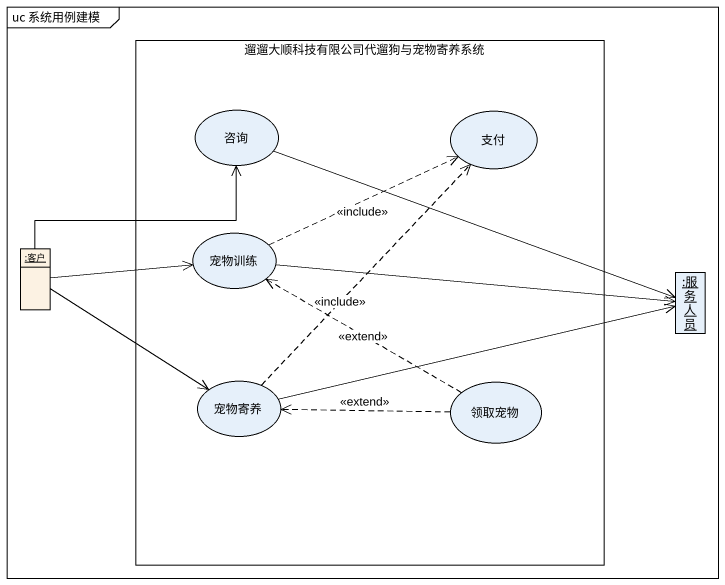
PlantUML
@startuml
mainframe uc 系统用例建模
allowmixing
hide circle
hide empty members
rectangle 遛遛大顺科技有限公司代遛狗与宠物寄养系统 {
  usecase 咨询
  usecase 支付
  usecase 宠物训练
  usecase 宠物寄养
  usecase 领取宠物
}
object ":客户" as 客户 #FCF2E3
object ":服务人员" as 服务人员
咨询 -right-> 服务人员
客户 -up-> 咨询
客户 -right-> 宠物训练
客户 --> 宠物寄养
宠物训练 .right.> 支付 : <<include>>
宠物训练 -right-> 服务人员
宠物寄养 .up.> 支付 : <<include>>
宠物寄养 -right-> 服务人员
领取宠物 .left.> 宠物训练 : <<extend>>
领取宠物 .left.> 宠物寄养 : <<extend>>
@enduml
